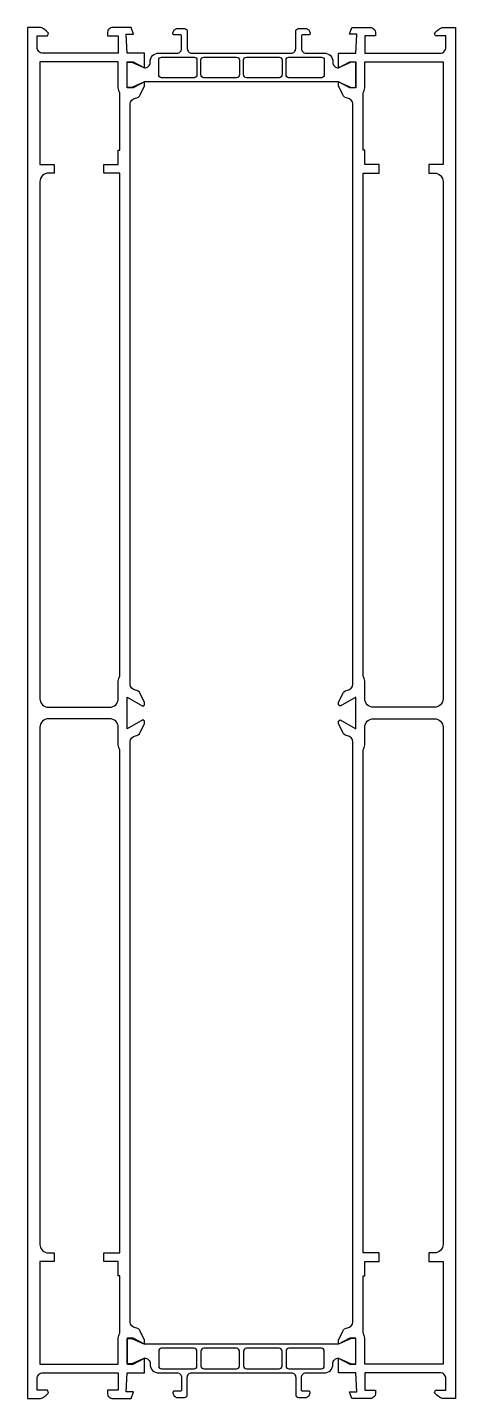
# Model space of a CAD drawing. Header units: millimetres. Extents: x 0 to 75, y -240 to 0.
import ezdxf

# ---------------------------------------------------------------- set-up
doc = ezdxf.new("R2010")
doc.units = ezdxf.units.MM

msp = doc.modelspace()

# ---------------------------------------------------------------- linework, layer by layer
for points in [[(18.93, -227.6, -0.393274), (18, -226.61), (18, -125.02, -0.393274), (18.93, -124.02, 0.274646), (19.77, -123.44), (20.5, -121.82), (20.5, -121.44), (20.24, -121.17), (17.5, -122.75), (17.5, -117.25), (20.24, -118.83), (20.5, -118.56), (20.5, -118.18), (19.77, -116.56, 0.274646), (18.93, -115.98, -0.393274), (18, -114.98), (18, -13.39, -0.393274), (18.93, -12.4, 0.274646), (19.77, -11.81), (20.5, -10.2), (20.5, -9.5), (18.3, -10.5), (17.5, -10.5), (17.5, -6.1), (18.3, -6.1), (20.5, -7.1), (20.5, -4.5), (17.5, -4.5), (17.28, -1.2), (18.59, -1.2), (18.15, 0), (15, 0, 0.414214), (14, -1), (14, -1.5), (15.9, -1.5), (15.9, -4.5), (2.7, -4.5, -0.414214), (1.7, -3.5), (1.7, -1.5), (3.5, -1.5), (3.71, -0.99), (3.31, -0.59, 0.198912), (1.9, 0), (0, 0), (0, -240), (1.9, -240, 0.198912), (3.31, -239.41), (3.71, -239.01), (3.5, -238.5), (1.7, -238.5), (1.7, -236.5, -0.414214), (2.7, -235.5), (15.9, -235.5), (15.9, -238.5), (14, -238.5), (14, -239, 0.414214), (15, -240), (18.15, -240), (18.59, -238.8), (17.28, -238.8), (17.5, -235.5), (20.5, -235.5), (20.5, -232.9), (18.3, -233.9), (17.5, -233.9), (17.5, -229.5), (18.3, -229.5), (20.5, -230.5), (20.5, -229.8), (19.77, -228.19, 0.274646), (18.93, -227.6)], [(56.07, -227.6, 0.393274), (57, -226.61), (57, -125.02, 0.393274), (56.07, -124.02, -0.274646), (55.23, -123.44), (54.5, -121.82), (54.5, -121.44), (54.76, -121.17), (57.5, -122.75), (57.5, -117.25), (54.76, -118.83), (54.5, -118.56), (54.5, -118.18), (55.23, -116.56, -0.274646), (56.07, -115.98, 0.393274), (57, -114.98), (57, -13.39, 0.393274), (56.07, -12.4, -0.274646), (55.23, -11.81), (54.5, -10.2), (54.5, -9.5), (56.7, -10.5), (57.5, -10.5), (57.5, -6.1), (56.7, -6.1), (54.5, -7.1), (54.5, -4.5), (57.5, -4.5), (57.72, -1.2), (56.41, -1.2), (56.85, 0), (60, 0, -0.414214), (61, -1), (61, -1.5), (59.1, -1.5), (59.1, -4.5), (72.3, -4.5, 0.414214), (73.3, -3.5), (73.3, -1.5), (71.5, -1.5), (71.29, -0.99), (71.69, -0.59, -0.198912), (73.1, 0), (75, 0), (75, -240), (73.1, -240, -0.198912), (71.69, -239.41), (71.29, -239.01), (71.5, -238.5), (73.3, -238.5), (73.3, -236.5, 0.414214), (72.3, -235.5), (59.1, -235.5), (59.1, -238.5), (61, -238.5), (61, -239, -0.414214), (60, -240), (56.85, -240), (56.41, -238.8), (57.72, -238.8), (57.5, -235.5), (54.5, -235.5), (54.5, -232.9), (56.7, -233.9), (57.5, -233.9), (57.5, -229.5), (56.7, -229.5), (54.5, -230.5), (54.5, -229.8), (55.23, -228.19, -0.274646), (56.07, -227.6)], [(54.5, -7.1), (54.5, -7.05), (56.5, -6.05), (57.5, -6.05), (57.5, -10.55), (56.5, -10.55), (54.5, -9.55), (54.5, -9.5), (20.5, -9.5), (20.5, -9.55), (18.5, -10.55), (17.5, -10.55), (17.5, -6.05), (18.5, -6.05), (20.5, -7.05), (20.5, -7.1, 0.414214), (21.5, -6.1), (21.5, -6, -0.414214), (23, -4.5), (26.2, -4.5, 0.414214), (27, -3.7), (27, -1.5, 0.414214), (26.8, -1.3), (25.7, -1.3, -0.414214), (25.5, -1.1), (25.5, -1, -0.414214), (26.3, -0.2), (27.5, -0.2, -0.414214), (28, -0.7), (28, -3.7, 0.414214), (28.8, -4.5), (46.2, -4.5, 0.414214), (47, -3.7), (47, -0.7, -0.414214), (47.5, -0.2), (48.7, -0.2, -0.414214), (49.5, -1), (49.5, -1.1, -0.414214), (49.3, -1.3), (48.2, -1.3, 0.414214), (48, -1.5), (48, -3.7, 0.414214), (48.8, -4.5), (52, -4.5, -0.414214), (53.5, -6), (53.5, -6.1, 0.414214), (54.5, -7.1)], [(15.9, -10.35), (15.9, -6), (2.2, -6), (2.2, -24), (4.7, -24), (4.7, -25.5), (3.7, -25.5, 0.414214), (2.2, -27), (2.2, -117.5, 0.414214), (3.7, -119), (14.4, -119, 0.414214), (15.9, -117.5), (15.9, -114.65, -0.112281), (16.1, -113.76, 0.112281), (16.2, -113.33), (16.2, -25.5), (13.4, -25.5), (13.4, -24), (15.9, -24), (15.9, -21.5), (16.2, -21.5), (16.2, -11.67, 0.112281), (16.1, -11.24, -0.112281), (15.9, -10.35)], [(23, -8.3), (23, -5.7, -0.414214), (23.5, -5.2), (29.2, -5.2, -0.414214), (29.7, -5.7), (29.7, -8.3, -0.414214), (29.2, -8.8), (23.5, -8.8, -0.414214), (23, -8.3)], [(30.4, -8.3), (30.4, -5.7, -0.414214), (30.9, -5.2), (36.65, -5.2, -0.414214), (37.15, -5.7), (37.15, -8.3, -0.414214), (36.65, -8.8), (30.9, -8.8, -0.414214), (30.4, -8.3)], [(44.6, -8.3, -0.414214), (44.1, -8.8), (38.35, -8.8, -0.414214), (37.85, -8.3), (37.85, -5.7, -0.414214), (38.35, -5.2), (44.1, -5.2, -0.414214), (44.6, -5.7), (44.6, -8.3)], [(45.3, -8.3), (45.3, -5.7, -0.414214), (45.8, -5.2), (51.5, -5.2, -0.414214), (52, -5.7), (52, -8.3, -0.414214), (51.5, -8.8), (45.8, -8.8, -0.414214), (45.3, -8.3)], [(59.1, -10.35), (59.1, -6), (72.8, -6), (72.8, -24), (70.3, -24), (70.3, -25.5), (71.3, -25.5, -0.414214), (72.8, -27), (72.8, -117.5, -0.414214), (71.3, -119), (60.6, -119, -0.414214), (59.1, -117.5), (59.1, -114.65, 0.112281), (58.9, -113.76, -0.112281), (58.8, -113.33), (58.8, -25.5), (61.6, -25.5), (61.6, -24), (59.1, -24), (59.1, -21.5), (58.8, -21.5), (58.8, -11.67, -0.112281), (58.9, -11.24, 0.112281), (59.1, -10.35)], [(16.2, -228.33), (16.2, -218.5), (15.9, -218.5), (15.9, -216), (13.4, -216), (13.4, -214.5), (16.2, -214.5), (16.2, -126.67, 0.112281), (16.1, -126.24, -0.112281), (15.9, -125.35), (15.9, -122.5, 0.414214), (14.4, -121), (3.7, -121, 0.414214), (2.2, -122.5), (2.2, -213, 0.414214), (3.7, -214.5), (4.7, -214.5), (4.7, -216), (2.2, -216), (2.2, -234), (15.9, -234), (15.9, -229.65, -0.112281), (16.1, -228.76, 0.112281), (16.2, -228.33)], [(58.8, -228.33), (58.8, -218.5), (59.1, -218.5), (59.1, -216), (61.6, -216), (61.6, -214.5), (58.8, -214.5), (58.8, -126.67, -0.112281), (58.9, -126.24, 0.112281), (59.1, -125.35), (59.1, -122.5, -0.414214), (60.6, -121), (71.3, -121, -0.414214), (72.8, -122.5), (72.8, -213, -0.414214), (71.3, -214.5), (70.3, -214.5), (70.3, -216), (72.8, -216), (72.8, -234), (59.1, -234), (59.1, -229.65, 0.112281), (58.9, -228.76, -0.112281), (58.8, -228.33)], [(54.5, -232.9), (54.5, -232.95), (56.5, -233.95), (57.5, -233.95), (57.5, -229.45), (56.5, -229.45), (54.5, -230.45), (54.5, -230.5), (20.5, -230.5), (20.5, -230.45), (18.5, -229.45), (17.5, -229.45), (17.5, -233.95), (18.5, -233.95), (20.5, -232.95), (20.5, -232.9, -0.414214), (21.5, -233.9), (21.5, -234, 0.414214), (23, -235.5), (26.2, -235.5, -0.414214), (27, -236.3), (27, -238.5, -0.414214), (26.8, -238.7), (25.7, -238.7, 0.414214), (25.5, -238.9), (25.5, -239, 0.414214), (26.3, -239.8), (27.5, -239.8, 0.414214), (28, -239.3), (28, -236.3, -0.414214), (28.8, -235.5), (46.2, -235.5, -0.414214), (47, -236.3), (47, -239.3, 0.414214), (47.5, -239.8), (48.7, -239.8, 0.414214), (49.5, -239), (49.5, -238.9, 0.414214), (49.3, -238.7), (48.2, -238.7, -0.414214), (48, -238.5), (48, -236.3, -0.414214), (48.8, -235.5), (52, -235.5, 0.414214), (53.5, -234), (53.5, -233.9, -0.414214), (54.5, -232.9)], [(23, -231.7), (23, -234.3, 0.414214), (23.5, -234.8), (29.2, -234.8, 0.414214), (29.7, -234.3), (29.7, -231.7, 0.414214), (29.2, -231.2), (23.5, -231.2, 0.414214), (23, -231.7)], [(30.4, -231.7), (30.4, -234.3, 0.414214), (30.9, -234.8), (36.65, -234.8, 0.414214), (37.15, -234.3), (37.15, -231.7, 0.414214), (36.65, -231.2), (30.9, -231.2, 0.414214), (30.4, -231.7)], [(44.6, -231.7, 0.414214), (44.1, -231.2), (38.35, -231.2, 0.414214), (37.85, -231.7), (37.85, -234.3, 0.414214), (38.35, -234.8), (44.1, -234.8, 0.414214), (44.6, -234.3), (44.6, -231.7)], [(45.3, -231.7), (45.3, -234.3, 0.414214), (45.8, -234.8), (51.5, -234.8, 0.414214), (52, -234.3), (52, -231.7, 0.414214), (51.5, -231.2), (45.8, -231.2, 0.414214), (45.3, -231.7)]]:
    msp.add_lwpolyline(points, format="xyb", close=True)

doc.saveas('drawing.dxf')
